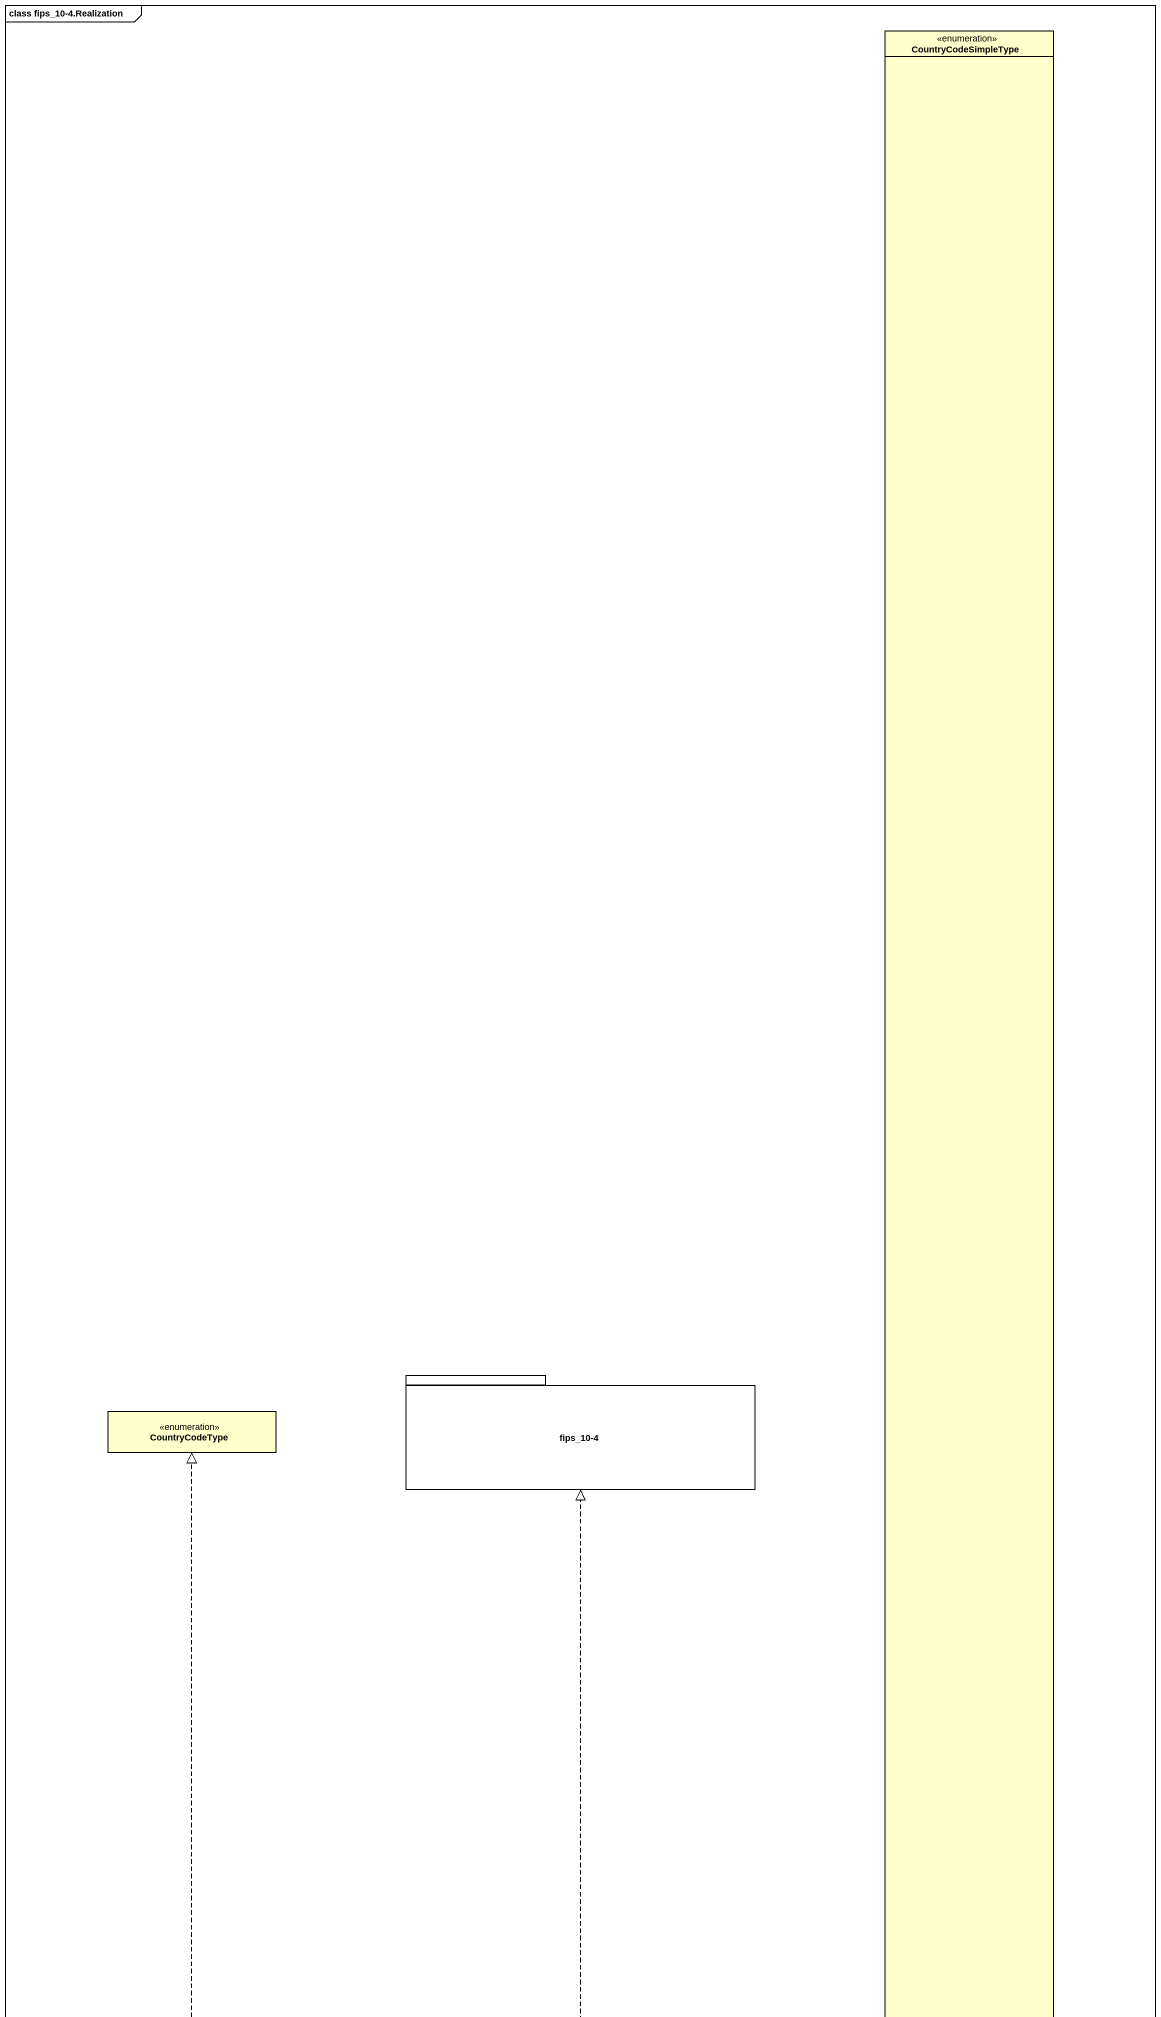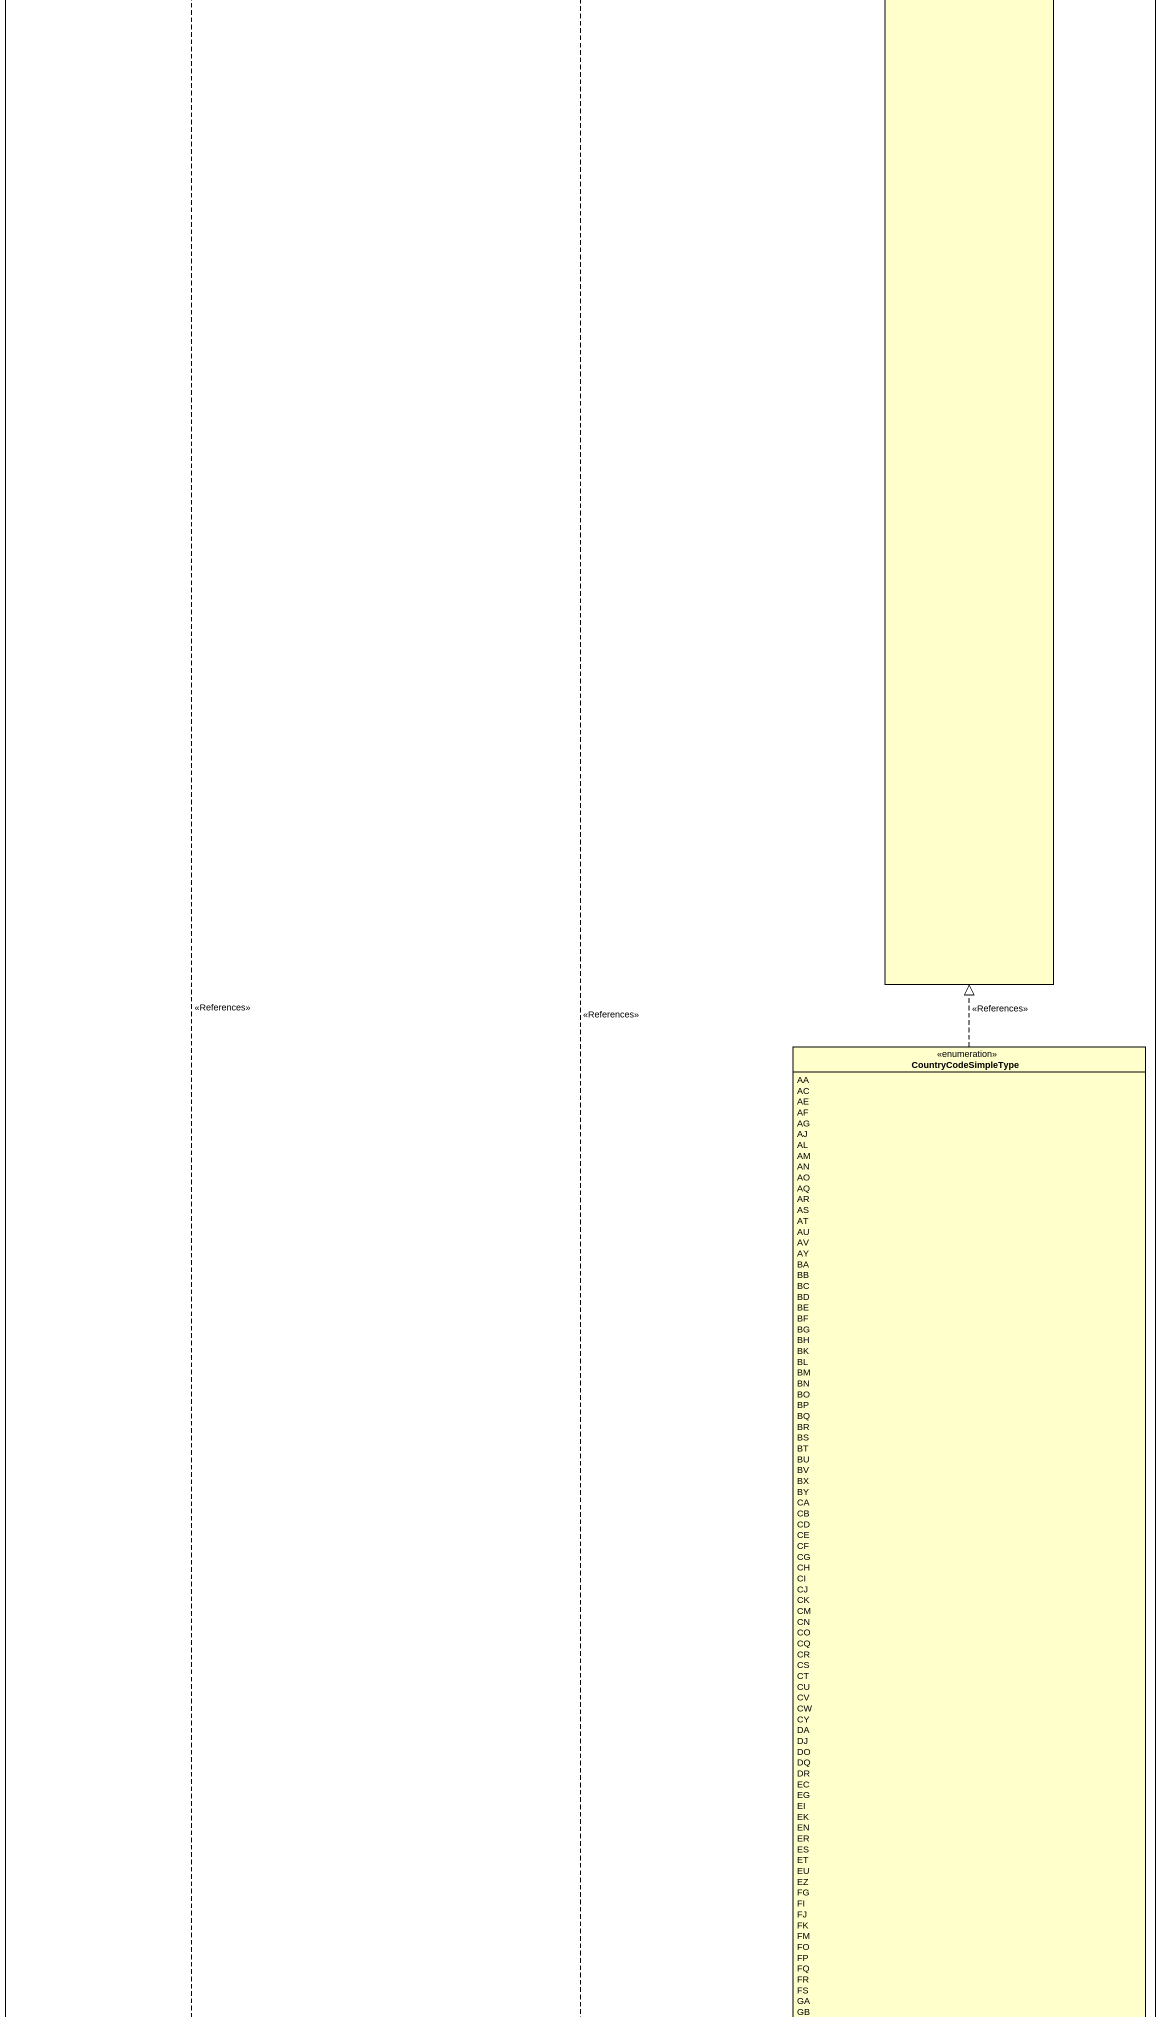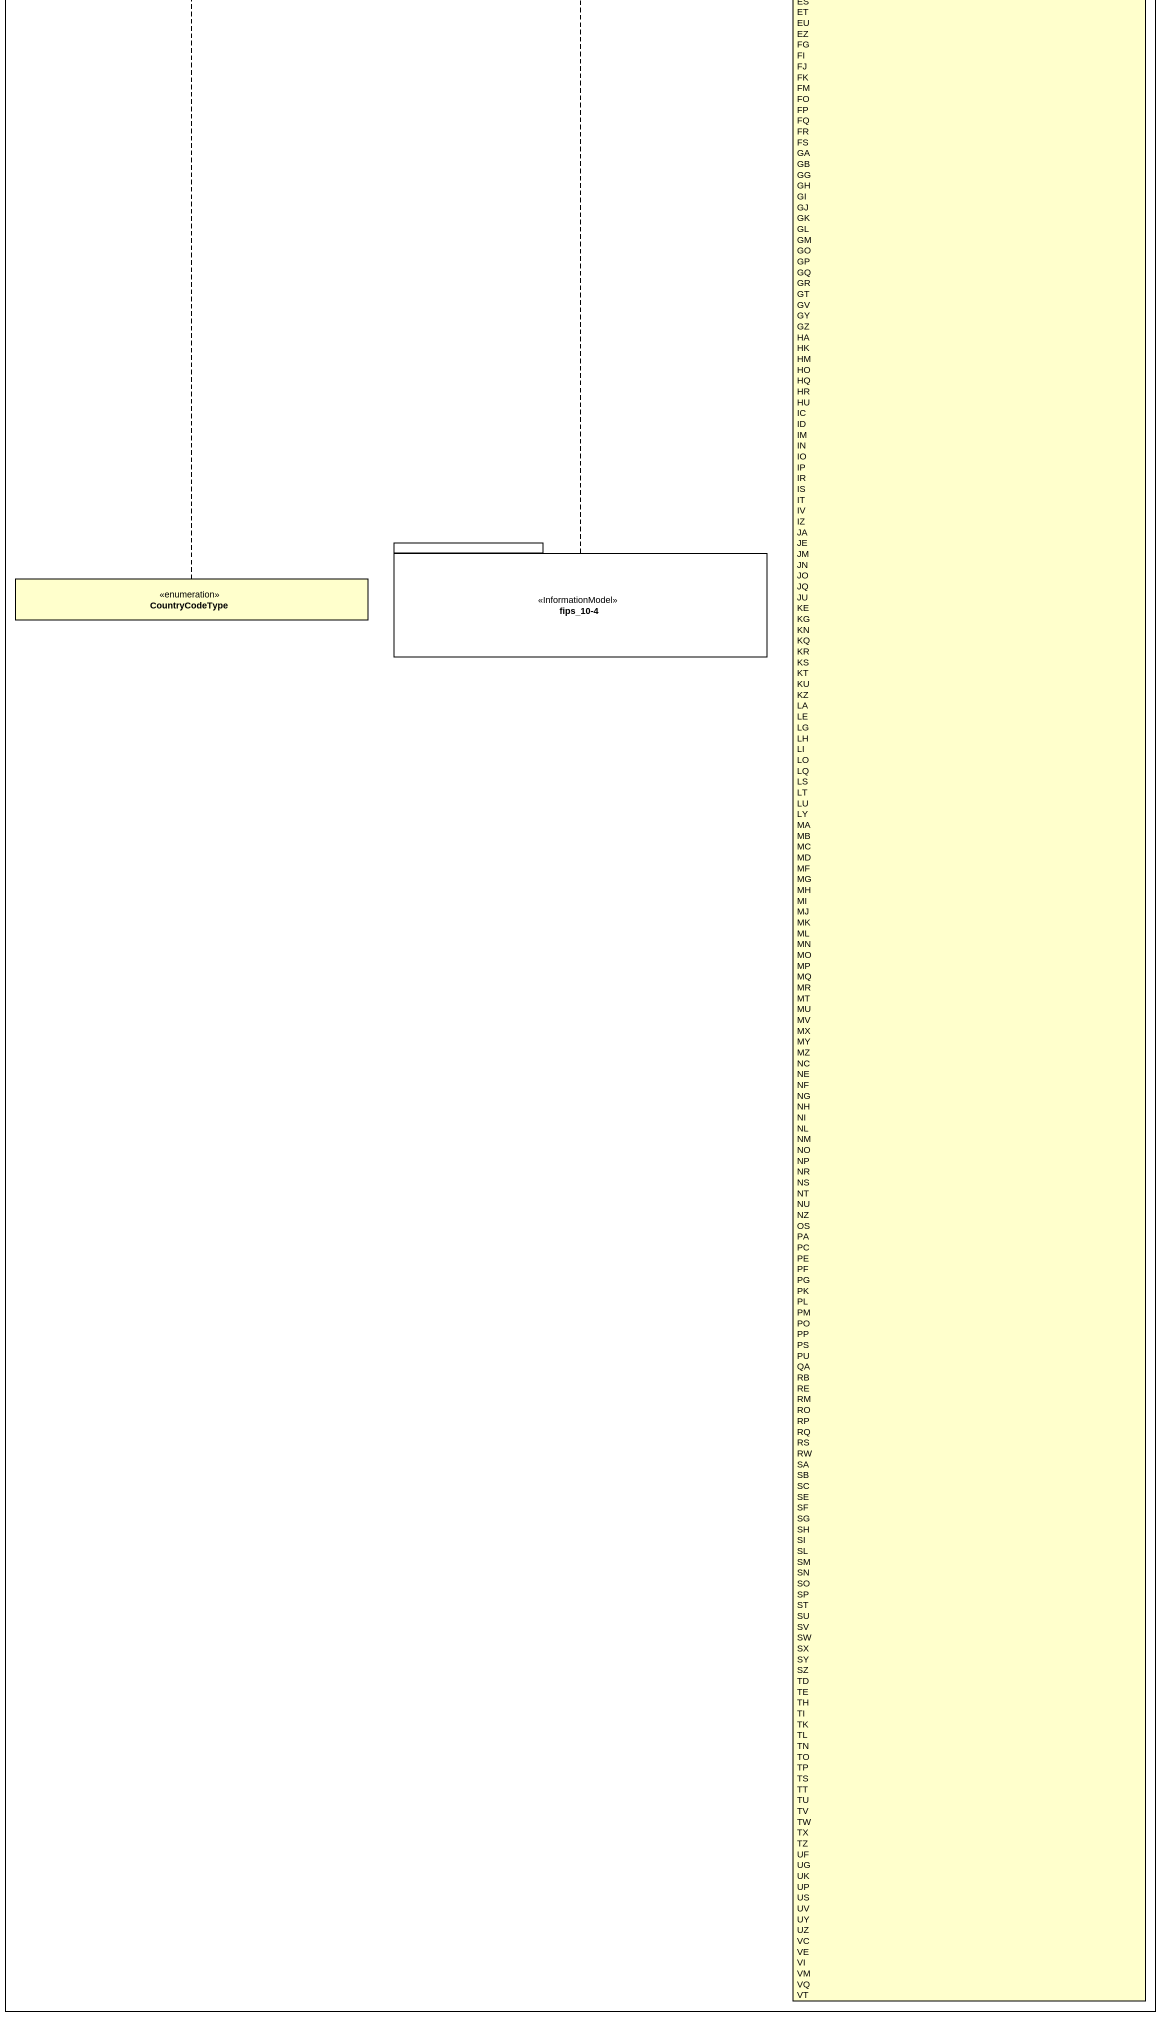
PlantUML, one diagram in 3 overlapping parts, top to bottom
@startuml
mainframe class fips_10-4.Realization
hide circle
hide empty members
enum CountryCodeSimpleType
package "fips_10-4" as fips_10_4 {
}
enum CountryCodeType
enum "CountryCodeSimpleType" as CountryCodeSimpleType_2 {
  AA
  AC
  AE
  AF
  AG
  AJ
  AL
  AM
  AN
  AO
  AQ
  AR
  AS
  AT
  AU
  AV
  AY
  BA
  BB
  BC
  BD
  BE
  BF
  BG
  BH
  BK
  BL
  BM
  BN
  BO
  BP
  BQ
  BR
  BS
  BT
  BU
  BV
  BX
  BY
  CA
  CB
  CD
  CE
  CF
  CG
  CH
  CI
  CJ
  CK
  CM
  CN
  CO
  CQ
  CR
  CS
  CT
  CU
  CV
  CW
  CY
  DA
  DJ
  DO
  DQ
  DR
  EC
  EG
  EI
  EK
  EN
  ER
  ES
  ET
  EU
  EZ
  FG
  FI
  FJ
  FK
  FM
  FO
  FP
  FQ
  FR
  FS
  GA
  GB
  GG
  GH
  GI
  GJ
  GK
  GL
  GM
  GO
  GP
  GQ
  GR
  GT
  GV
  GY
  GZ
  HA
  HK
  HM
  HO
  HQ
  HR
  HU
  IC
  ID
  IM
  IN
  IO
  IP
  IR
  IS
  IT
  IV
  IZ
  JA
  JE
  JM
  JN
  JO
  JQ
  JU
  KE
  KG
  KN
  KQ
  KR
  KS
  KT
  KU
  KZ
  LA
  LE
  LG
  LH
  LI
  LO
  LQ
  LS
  LT
  LU
  LY
  MA
  MB
  MC
  MD
  MF
  MG
  MH
  MI
  MJ
  MK
  ML
  MN
  MO
  MP
  MQ
  MR
  MT
  MU
  MV
  MX
  MY
  MZ
  NC
  NE
  NF
  NG
  NH
  NI
  NL
  NM
  NO
  NP
  NR
  NS
  NT
  NU
  NZ
  OS
  PA
  PC
  PE
  PF
  PG
  PK
  PL
  PM
  PO
  PP
  PS
  PU
  QA
  RB
  RE
  RM
  RO
  RP
  RQ
  RS
  RW
  SA
  SB
  SC
  SE
  SF
  SG
  SH
  SI
  SL
  SM
  SN
  SO
  SP
  ST
  SU
  SV
  SW
  SX
  SY
  SZ
  TD
  TE
  TH
  TI
  TK
  TL
  TN
  TO
  TP
  TS
  TT
  TU
  TV
  TW
  TX
  TZ
  UF
  UG
  UK
  UP
  US
  UV
  UY
  UZ
  VC
  VE
  VI
  VM
  VQ
  VT
}
package "fips_10-4" as fips_10_4_2 <<InformationModel>> {
}
enum "CountryCodeType" as CountryCodeType_2
CountryCodeSimpleType_2 .up.|> CountryCodeSimpleType : <<References>>
fips_10_4_2 .up.|> fips_10_4 : <<References>>
CountryCodeType_2 .up.|> CountryCodeType : <<References>>
@enduml
